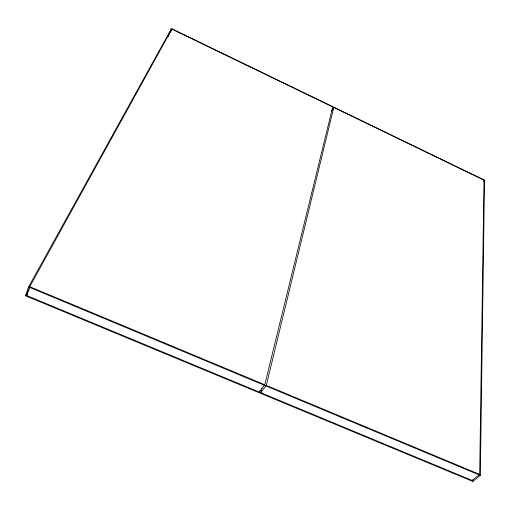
<?xml version="1.0" encoding="UTF-8"?>
<svg xmlns="http://www.w3.org/2000/svg" width="510" height="510" viewBox="0 0 510 510"><rect width="100%" height="100%" fill="white"/><g stroke="black" fill="none" stroke-linecap="round" stroke-linejoin="round"><path stroke-width="0.76" d="M480.331 475.371L484.5 180.087L171.462 28.566L28.573 286.952L25.5 295.781L472.846 481.434L480.331 475.371L28.573 286.952M261.93 388.072L260.788 392.7L472.183 480.465L479.655 474.396L484.009 180.202L333.757 107.489L331.353 111.48M472.846 481.434L472.878 479.846M260.788 392.7L266.296 385.375L333.757 107.489M264.792 384.744L332.718 106.985L171.857 29.134L29.746 286.677L26.66 295.5L259.303 392.082L264.792 384.744L29.746 286.677M259.303 392.082L259.686 390.539M168.192 36.765L171.462 28.566M170.767 31.869L171.857 29.134M26.66 295.5L27.814 293.403M25.5 295.781L29.338 288.813M483.518 181.273L484.5 180.087M266.296 385.375L479.655 474.396"/></g></svg>
